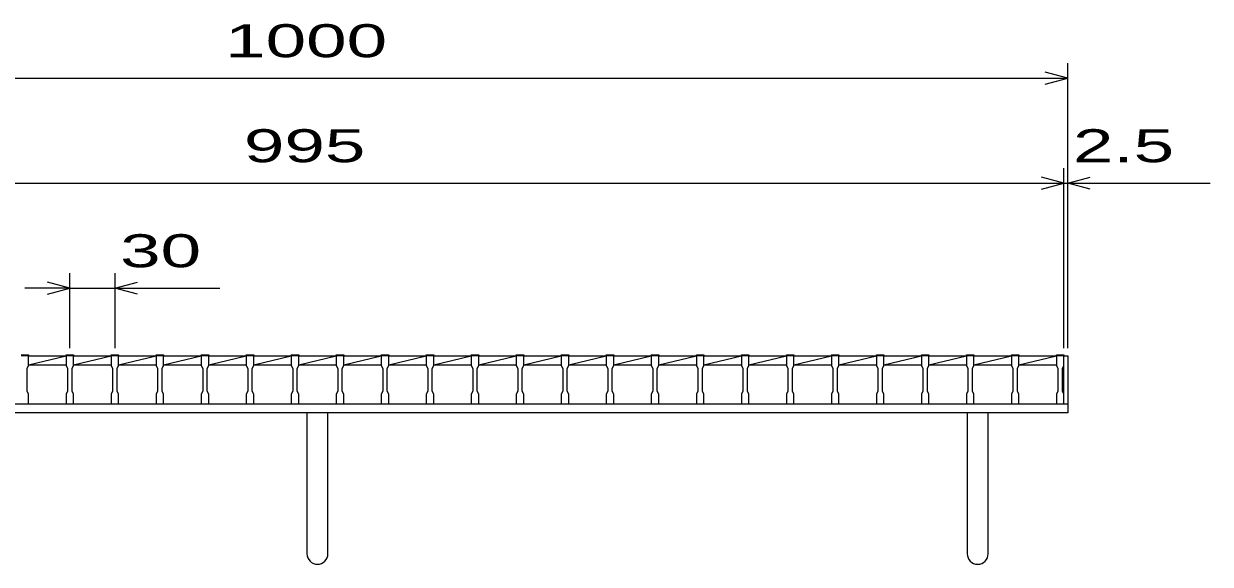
# Model space of a CAD drawing. Units: millimetres, scale not verified. Extents: x -1820 to 1731, y -1282 to 1054.
# Drawn here: x -1117 to -326, y -626 to -266 of the extents above; entities that cross this region are included whole.
import ezdxf
from ezdxf.enums import TextEntityAlignment as Align

# ---------------------------------------------------------------- set-up
doc = ezdxf.new("R2010")
doc.units = ezdxf.units.MM
doc.header["$LTSCALE"] = 10
for name, color, linetype, lineweight in [('16', 3, 'Continuous', 25), ('19', 6, 'Continuous', 25), ('22', 4, 'Continuous', 25)]:
    doc.layers.add(name, color=color, linetype=linetype, lineweight=lineweight)
doc.styles.add('ベクトル', font='')
doc.styles.get('ベクトル').set_extended_font_data('ベクトル')

msp = doc.modelspace()

# ---------------------------------------------------------------- linework, layer by layer
at = {"layer": '16'}
for p, q in [((-1119, -486.8), (-1114, -486.8)), ((-1114, -487.5), (-1119, -487.5)), ((-1114, -486.8), (-1114, -487.5)), ((-1114, -494), (-1114, -487.5)), ((-1114, -487.5), (-1089, -487.5)), ((-1114, -493.5), (-1089, -487.5)), ((-1089, -487.5), (-1089, -486.8)), ((-1089, -486.8), (-1084, -486.8)), ((-1089, -487.5), (-1089, -494)), ((-1084, -487.5), (-1089, -487.5)), ((-1084, -486.8), (-1084, -487.5)), ((-1084, -494), (-1084, -487.5)), ((-1084, -487.5), (-1059, -487.5)), ((-1084, -493.5), (-1059, -487.5)), ((-1059, -487.5), (-1059, -486.8)), ((-1059, -486.8), (-1054, -486.8)), ((-1059, -487.5), (-1059, -494)), ((-1054, -487.5), (-1059, -487.5)), ((-1054, -486.8), (-1054, -487.5)), ((-1054, -494), (-1054, -487.5)), ((-1054, -487.5), (-1029, -487.5)), ((-1054, -493.5), (-1029, -487.5)), ((-1029, -487.5), (-1029, -486.8)), ((-1029, -486.8), (-1024, -486.8)), ((-1029, -487.5), (-1029, -494)), ((-1024, -487.5), (-1029, -487.5)), ((-1024, -486.8), (-1024, -487.5)), ((-1024, -494), (-1024, -487.5)), ((-1024, -487.5), (-999, -487.5)), ((-1024, -493.5), (-999, -487.5)), ((-999, -487.5), (-999, -486.8)), ((-999, -486.8), (-994, -486.8)), ((-999, -487.5), (-999, -494)), ((-994, -487.5), (-999, -487.5)), ((-994, -486.8), (-994, -487.5)), ((-994, -494), (-994, -487.5)), ((-994, -487.5), (-969, -487.5)), ((-994, -493.5), (-969, -487.5)), ((-969, -487.5), (-969, -486.8)), ((-969, -486.8), (-964, -486.8)), ((-969, -487.5), (-969, -494)), ((-964, -487.5), (-969, -487.5)), ((-964, -486.8), (-964, -487.5)), ((-964, -494), (-964, -487.5)), ((-964, -487.5), (-939, -487.5)), ((-964, -493.5), (-939, -487.5)), ((-939, -487.5), (-939, -486.8)), ((-939, -486.8), (-934, -486.8)), ((-939, -487.5), (-939, -494)), ((-934, -487.5), (-939, -487.5)), ((-934, -486.8), (-934, -487.5)), ((-934, -494), (-934, -487.5)), ((-934, -487.5), (-909, -487.5)), ((-934, -493.5), (-909, -487.5)), ((-909, -487.5), (-909, -486.8)), ((-909, -486.8), (-904, -486.8)), ((-909, -487.5), (-909, -494)), ((-904, -487.5), (-909, -487.5)), ((-904, -486.8), (-904, -487.5)), ((-904, -494), (-904, -487.5)), ((-904, -487.5), (-879, -487.5)), ((-904, -493.5), (-879, -487.5)), ((-879, -487.5), (-879, -486.8)), ((-879, -486.8), (-874, -486.8)), ((-879, -487.5), (-879, -494)), ((-874, -487.5), (-879, -487.5)), ((-874, -486.8), (-874, -487.5)), ((-874, -494), (-874, -487.5)), ((-874, -487.5), (-849, -487.5)), ((-874, -493.5), (-849, -487.5)), ((-849, -487.5), (-849, -486.8)), ((-849, -486.8), (-844, -486.8)), ((-849, -487.5), (-849, -494)), ((-844, -487.5), (-849, -487.5)), ((-844, -486.8), (-844, -487.5)), ((-844, -494), (-844, -487.5)), ((-844, -487.5), (-819, -487.5)), ((-844, -493.5), (-819, -487.5)), ((-819, -487.5), (-819, -486.8)), ((-819, -486.8), (-814, -486.8)), ((-819, -487.5), (-819, -494)), ((-814, -487.5), (-819, -487.5)), ((-814, -486.8), (-814, -487.5)), ((-814, -494), (-814, -487.5)), ((-814, -487.5), (-789, -487.5)), ((-814, -493.5), (-789, -487.5)), ((-789, -487.5), (-789, -486.8)), ((-789, -486.8), (-784, -486.8)), ((-789, -487.5), (-789, -494)), ((-784, -487.5), (-789, -487.5)), ((-784, -486.8), (-784, -487.5)), ((-784, -494), (-784, -487.5)), ((-784, -487.5), (-759, -487.5)), ((-784, -493.5), (-759, -487.5)), ((-759, -487.5), (-759, -486.8)), ((-759, -486.8), (-754, -486.8)), ((-759, -487.5), (-759, -494)), ((-754, -487.5), (-759, -487.5)), ((-754, -486.8), (-754, -487.5)), ((-754, -494), (-754, -487.5)), ((-754, -487.5), (-729, -487.5)), ((-754, -493.5), (-729, -487.5)), ((-729, -487.5), (-729, -486.8)), ((-729, -486.8), (-724, -486.8)), ((-729, -487.5), (-729, -494)), ((-724, -487.5), (-729, -487.5)), ((-724, -486.8), (-724, -487.5)), ((-724, -494), (-724, -487.5)), ((-724, -487.5), (-699, -487.5)), ((-724, -493.5), (-699, -487.5)), ((-699, -487.5), (-699, -486.8)), ((-699, -486.8), (-694, -486.8)), ((-699, -487.5), (-699, -494)), ((-694, -487.5), (-699, -487.5)), ((-694, -486.8), (-694, -487.5)), ((-694, -494), (-694, -487.5)), ((-694, -487.5), (-669, -487.5)), ((-694, -493.5), (-669, -487.5)), ((-669, -487.5), (-669, -486.8)), ((-669, -486.8), (-664, -486.8)), ((-669, -487.5), (-669, -494)), ((-664, -487.5), (-669, -487.5)), ((-664, -486.8), (-664, -487.5)), ((-664, -494), (-664, -487.5)), ((-664, -487.5), (-639, -487.5)), ((-664, -493.5), (-639, -487.5)), ((-639, -487.5), (-639, -486.8)), ((-639, -486.8), (-634, -486.8)), ((-639, -487.5), (-639, -494)), ((-634, -487.5), (-639, -487.5)), ((-634, -486.8), (-634, -487.5)), ((-634, -494), (-634, -487.5)), ((-634, -487.5), (-609, -487.5)), ((-634, -493.5), (-609, -487.5)), ((-609, -487.5), (-609, -486.8)), ((-609, -486.8), (-604, -486.8)), ((-609, -487.5), (-609, -494)), ((-604, -487.5), (-609, -487.5)), ((-604, -486.8), (-604, -487.5)), ((-604, -494), (-604, -487.5)), ((-604, -487.5), (-579, -487.5)), ((-604, -493.5), (-579, -487.5)), ((-579, -487.5), (-579, -486.8)), ((-579, -486.8), (-574, -486.8)), ((-579, -487.5), (-579, -494)), ((-574, -487.5), (-579, -487.5)), ((-574, -486.8), (-574, -487.5)), ((-574, -494), (-574, -487.5)), ((-574, -487.5), (-549, -487.5)), ((-574, -493.5), (-549, -487.5)), ((-549, -487.5), (-549, -486.8)), ((-549, -486.8), (-544, -486.8)), ((-549, -487.5), (-549, -494)), ((-544, -487.5), (-549, -487.5)), ((-544, -486.8), (-544, -487.5)), ((-544, -494), (-544, -487.5)), ((-544, -487.5), (-519, -487.5)), ((-544, -493.5), (-519, -487.5)), ((-519, -487.5), (-519, -486.8)), ((-519, -486.8), (-514, -486.8)), ((-519, -487.5), (-519, -494)), ((-514, -487.5), (-519, -487.5)), ((-514, -486.8), (-514, -487.5)), ((-514, -494), (-514, -487.5)), ((-514, -487.5), (-489, -487.5)), ((-514, -493.5), (-489, -487.5)), ((-489, -487.5), (-489, -486.8)), ((-489, -486.8), (-484, -486.8)), ((-489, -487.5), (-489, -494)), ((-484, -487.5), (-489, -487.5)), ((-484, -486.8), (-484, -487.5)), ((-484, -494), (-484, -487.5)), ((-484, -487.5), (-459, -487.5)), ((-484, -493.5), (-459, -487.5)), ((-459, -487.5), (-459, -486.8)), ((-459, -486.8), (-454, -486.8)), ((-459, -487.5), (-459, -494)), ((-454, -487.5), (-459, -487.5)), ((-454, -486.8), (-454, -487.5)), ((-454, -494), (-454, -487.5)), ((-454, -487.5), (-429, -487.5)), ((-454, -493.5), (-429, -487.5)), ((-429, -487.5), (-429, -486.8)), ((-429, -486.8), (-424, -486.8)), ((-429, -487.5), (-429, -494)), ((-424, -487.5), (-429, -487.5)), ((-424, -486.8), (-424, -487.5)), ((-424, -494), (-424, -487.5)), ((-424, -519.5), (-424, -487.5)), ((-1115, -496), (-1114, -494)), ((-1115, -511), (-1115, -496)), ((-1114, -493.5), (-1089, -493.5)), ((-1089, -494), (-1088, -496)), ((-1088, -496), (-1088, -511)), ((-1085, -496), (-1084, -494)), ((-1085, -511), (-1085, -496)), ((-1084, -493.5), (-1059, -493.5)), ((-1059, -494), (-1058, -496)), ((-1058, -496), (-1058, -511)), ((-1055, -496), (-1054, -494)), ((-1055, -511), (-1055, -496)), ((-1054, -493.5), (-1029, -493.5)), ((-1029, -494), (-1028, -496)), ((-1028, -496), (-1028, -511)), ((-1025, -496), (-1024, -494)), ((-1025, -511), (-1025, -496)), ((-1024, -493.5), (-999, -493.5)), ((-999, -494), (-998, -496)), ((-998, -496), (-998, -511)), ((-995, -496), (-994, -494)), ((-995, -511), (-995, -496)), ((-994, -493.5), (-969, -493.5)), ((-969, -494), (-968, -496)), ((-968, -496), (-968, -511)), ((-965, -496), (-964, -494)), ((-965, -511), (-965, -496)), ((-964, -493.5), (-939, -493.5)), ((-939, -494), (-938, -496)), ((-938, -496), (-938, -511)), ((-935, -496), (-934, -494)), ((-935, -511), (-935, -496)), ((-934, -493.5), (-909, -493.5)), ((-909, -494), (-908, -496)), ((-908, -496), (-908, -511)), ((-905, -496), (-904, -494)), ((-905, -511), (-905, -496)), ((-904, -493.5), (-879, -493.5)), ((-879, -494), (-878, -496)), ((-878, -496), (-878, -511)), ((-875, -496), (-874, -494)), ((-875, -511), (-875, -496)), ((-874, -493.5), (-849, -493.5)), ((-849, -494), (-848, -496)), ((-848, -496), (-848, -511)), ((-845, -496), (-844, -494)), ((-845, -511), (-845, -496)), ((-844, -493.5), (-819, -493.5)), ((-819, -494), (-818, -496)), ((-818, -496), (-818, -511)), ((-815, -496), (-814, -494)), ((-815, -511), (-815, -496)), ((-814, -493.5), (-789, -493.5)), ((-789, -494), (-788, -496)), ((-788, -496), (-788, -511)), ((-785, -496), (-784, -494)), ((-785, -511), (-785, -496)), ((-784, -493.5), (-759, -493.5)), ((-759, -494), (-758, -496)), ((-758, -496), (-758, -511)), ((-755, -496), (-754, -494)), ((-755, -511), (-755, -496)), ((-754, -493.5), (-729, -493.5)), ((-729, -494), (-728, -496)), ((-728, -496), (-728, -511)), ((-725, -496), (-724, -494)), ((-725, -511), (-725, -496)), ((-724, -493.5), (-699, -493.5)), ((-699, -494), (-698, -496)), ((-698, -496), (-698, -511)), ((-695, -496), (-694, -494)), ((-695, -511), (-695, -496)), ((-694, -493.5), (-669, -493.5)), ((-669, -494), (-668, -496)), ((-668, -496), (-668, -511)), ((-665, -496), (-664, -494)), ((-665, -511), (-665, -496)), ((-664, -493.5), (-639, -493.5)), ((-639, -494), (-638, -496)), ((-638, -496), (-638, -511)), ((-635, -496), (-634, -494)), ((-635, -511), (-635, -496)), ((-634, -493.5), (-609, -493.5)), ((-609, -494), (-608, -496)), ((-608, -496), (-608, -511)), ((-605, -496), (-604, -494)), ((-605, -511), (-605, -496)), ((-604, -493.5), (-579, -493.5)), ((-579, -494), (-578, -496)), ((-578, -496), (-578, -511)), ((-575, -496), (-574, -494)), ((-575, -511), (-575, -496)), ((-574, -493.5), (-549, -493.5)), ((-549, -494), (-548, -496)), ((-548, -496), (-548, -511)), ((-545, -496), (-544, -494)), ((-545, -511), (-545, -496)), ((-544, -493.5), (-519, -493.5)), ((-519, -494), (-518, -496)), ((-518, -496), (-518, -511)), ((-515, -496), (-514, -494)), ((-515, -511), (-515, -496)), ((-514, -493.5), (-489, -493.5)), ((-489, -494), (-488, -496)), ((-488, -496), (-488, -511)), ((-485, -496), (-484, -494)), ((-485, -511), (-485, -496)), ((-484, -493.5), (-459, -493.5)), ((-459, -494), (-458, -496)), ((-458, -496), (-458, -511)), ((-455, -496), (-454, -494)), ((-455, -511), (-455, -496)), ((-454, -493.5), (-429, -493.5)), ((-429, -494), (-428, -496)), ((-428, -496), (-428, -511)), ((-425, -496), (-424, -494)), ((-425, -511), (-425, -496)), ((-1114, -513), (-1115, -511)), ((-1114, -519.5), (-1114, -513)), ((-1088, -511), (-1089, -513)), ((-1089, -513), (-1089, -519.5)), ((-1084, -513), (-1085, -511)), ((-1084, -519.5), (-1084, -513)), ((-1058, -511), (-1059, -513)), ((-1059, -513), (-1059, -519.5)), ((-1054, -513), (-1055, -511)), ((-1054, -519.5), (-1054, -513)), ((-1028, -511), (-1029, -513)), ((-1029, -513), (-1029, -519.5)), ((-1024, -513), (-1025, -511)), ((-1024, -519.5), (-1024, -513)), ((-998, -511), (-999, -513)), ((-999, -513), (-999, -519.5)), ((-994, -513), (-995, -511)), ((-994, -519.5), (-994, -513)), ((-968, -511), (-969, -513)), ((-969, -513), (-969, -519.5)), ((-964, -513), (-965, -511)), ((-964, -519.5), (-964, -513)), ((-938, -511), (-939, -513)), ((-939, -513), (-939, -519.5)), ((-934, -513), (-935, -511)), ((-934, -519.5), (-934, -513)), ((-908, -511), (-909, -513)), ((-909, -513), (-909, -519.5)), ((-904, -513), (-905, -511)), ((-904, -519.5), (-904, -513)), ((-878, -511), (-879, -513)), ((-879, -513), (-879, -519.5)), ((-874, -513), (-875, -511)), ((-874, -519.5), (-874, -513)), ((-848, -511), (-849, -513)), ((-849, -513), (-849, -519.5)), ((-844, -513), (-845, -511)), ((-844, -519.5), (-844, -513)), ((-818, -511), (-819, -513)), ((-819, -513), (-819, -519.5)), ((-814, -513), (-815, -511)), ((-814, -519.5), (-814, -513)), ((-788, -511), (-789, -513)), ((-789, -513), (-789, -519.5)), ((-784, -513), (-785, -511)), ((-784, -519.5), (-784, -513)), ((-758, -511), (-759, -513)), ((-759, -513), (-759, -519.5)), ((-754, -513), (-755, -511)), ((-754, -519.5), (-754, -513)), ((-728, -511), (-729, -513)), ((-729, -513), (-729, -519.5)), ((-724, -513), (-725, -511)), ((-724, -519.5), (-724, -513)), ((-698, -511), (-699, -513)), ((-699, -513), (-699, -519.5)), ((-694, -513), (-695, -511)), ((-694, -519.5), (-694, -513)), ((-668, -511), (-669, -513)), ((-669, -513), (-669, -519.5)), ((-664, -513), (-665, -511)), ((-664, -519.5), (-664, -513)), ((-638, -511), (-639, -513)), ((-639, -513), (-639, -519.5)), ((-634, -513), (-635, -511)), ((-634, -519.5), (-634, -513)), ((-608, -511), (-609, -513)), ((-609, -513), (-609, -519.5)), ((-604, -513), (-605, -511)), ((-604, -519.5), (-604, -513)), ((-578, -511), (-579, -513)), ((-579, -513), (-579, -519.5)), ((-574, -513), (-575, -511)), ((-574, -519.5), (-574, -513)), ((-548, -511), (-549, -513)), ((-549, -513), (-549, -519.5)), ((-544, -513), (-545, -511)), ((-544, -519.5), (-544, -513)), ((-518, -511), (-519, -513)), ((-519, -513), (-519, -519.5)), ((-514, -513), (-515, -511)), ((-514, -519.5), (-514, -513)), ((-488, -511), (-489, -513)), ((-489, -513), (-489, -519.5)), ((-484, -513), (-485, -511)), ((-484, -519.5), (-484, -513)), ((-458, -511), (-459, -513)), ((-459, -513), (-459, -519.5)), ((-454, -513), (-455, -511)), ((-454, -519.5), (-454, -513)), ((-428, -511), (-429, -513)), ((-429, -513), (-429, -519.5)), ((-424, -513), (-425, -511)), ((-424, -519.5), (-424, -513)), ((-1119, -519.5), (-1114, -519.5)), ((-1114, -519.5), (-1089, -519.5)), ((-1089, -519.5), (-1084, -519.5)), ((-1084, -519.5), (-1059, -519.5)), ((-1059, -519.5), (-1054, -519.5)), ((-1054, -519.5), (-1029, -519.5)), ((-1029, -519.5), (-1024, -519.5)), ((-1024, -519.5), (-999, -519.5)), ((-999, -519.5), (-994, -519.5)), ((-994, -519.5), (-969, -519.5)), ((-969, -519.5), (-964, -519.5)), ((-964, -519.5), (-939, -519.5)), ((-939, -519.5), (-934, -519.5)), ((-934, -519.5), (-909, -519.5)), ((-909, -519.5), (-904, -519.5)), ((-904, -519.5), (-879, -519.5)), ((-879, -519.5), (-874, -519.5)), ((-874, -519.5), (-849, -519.5)), ((-849, -519.5), (-844, -519.5)), ((-844, -519.5), (-819, -519.5)), ((-819, -519.5), (-814, -519.5)), ((-814, -519.5), (-789, -519.5)), ((-789, -519.5), (-784, -519.5)), ((-784, -519.5), (-759, -519.5)), ((-759, -519.5), (-754, -519.5)), ((-754, -519.5), (-729, -519.5)), ((-729, -519.5), (-724, -519.5)), ((-724, -519.5), (-699, -519.5)), ((-699, -519.5), (-694, -519.5)), ((-694, -519.5), (-669, -519.5)), ((-669, -519.5), (-664, -519.5)), ((-664, -519.5), (-639, -519.5)), ((-639, -519.5), (-634, -519.5)), ((-634, -519.5), (-609, -519.5)), ((-609, -519.5), (-604, -519.5)), ((-604, -519.5), (-579, -519.5)), ((-579, -519.5), (-574, -519.5)), ((-574, -519.5), (-549, -519.5)), ((-549, -519.5), (-544, -519.5)), ((-544, -519.5), (-519, -519.5)), ((-519, -519.5), (-514, -519.5)), ((-514, -519.5), (-489, -519.5)), ((-489, -519.5), (-484, -519.5)), ((-484, -519.5), (-459, -519.5)), ((-459, -519.5), (-454, -519.5)), ((-454, -519.5), (-429, -519.5)), ((-429, -519.5), (-424, -519.5))]:
    msp.add_line(p, q, dxfattribs=at)
at = {"layer": '19'}
for p, q in [((-424, -487.5), (-421.5, -487.5)), ((-421.5, -487.5), (-421.5, -519.5)), ((-1421.5, -519.5), (-421.5, -519.5)), ((-421.5, -519.5), (-421.5, -525.5)), ((-421.5, -525.5), (-1421.5, -525.5)), ((-928.5, -525.5), (-928.5, -619.5)), ((-914.5, -619.5), (-914.5, -525.5)), ((-488.5, -525.5), (-488.5, -619.5)), ((-474.5, -619.5), (-474.5, -525.5))]:
    msp.add_line(p, q, dxfattribs=at)
for centre in [(-921.5, -619.5), (-481.5, -619.5)]:
    msp.add_arc(centre, 7, 180, 0, dxfattribs=at)
at = {"layer": '22'}
for p, q in [((-421.5, -482.5), (-421.5, -292.5)), ((-421.5, -302.5), (-436.5, -298.5)), ((-1421.5, -302.5), (-421.5, -302.5)), ((-436.5, -306.5), (-421.5, -302.5)), ((-424, -482.5), (-424, -362.5)), ((-421.5, -482.5), (-421.5, -362.5)), ((-424, -372.5), (-439, -368.5)), ((-421.5, -372.5), (-406.5, -368.5)), ((-1419, -372.5), (-424, -372.5)), ((-439, -376.5), (-424, -372.5)), ((-424, -372.5), (-421.5, -372.5)), ((-406.5, -376.5), (-421.5, -372.5)), ((-421.5, -372.5), (-326.5, -372.5)), ((-1086.5, -482.5), (-1086.5, -432.5)), ((-1056.5, -432.5), (-1056.5, -482.5)), ((-1086.5, -442.5), (-1116.5, -442.5)), ((-1086.5, -442.5), (-1101.5, -438.5)), ((-1101.5, -446.5), (-1086.5, -442.5)), ((-1086.5, -442.5), (-1056.5, -442.5)), ((-1056.5, -442.5), (-1041.5, -438.5)), ((-1041.5, -446.5), (-1056.5, -442.5)), ((-1056.5, -442.5), (-986.5, -442.5))]:
    msp.add_line(p, q, dxfattribs=at)

# ---------------------------------------------------------------- texts
at = {"layer": '22', "color": 2, "style": 'ベクトル', "width": 1.65}
for s, p in [(' 1000 ', (-996.5, -277.5)), (' 995 ', (-984, -347.5)), (' 2.5 ', (-431.5, -347.5)), (' 30 ', (-1066.5, -417.5))]:
    msp.add_text(s, height=21.99, dxfattribs=at).set_placement(p, align=Align.MIDDLE_LEFT)

doc.saveas('drawing.dxf')
